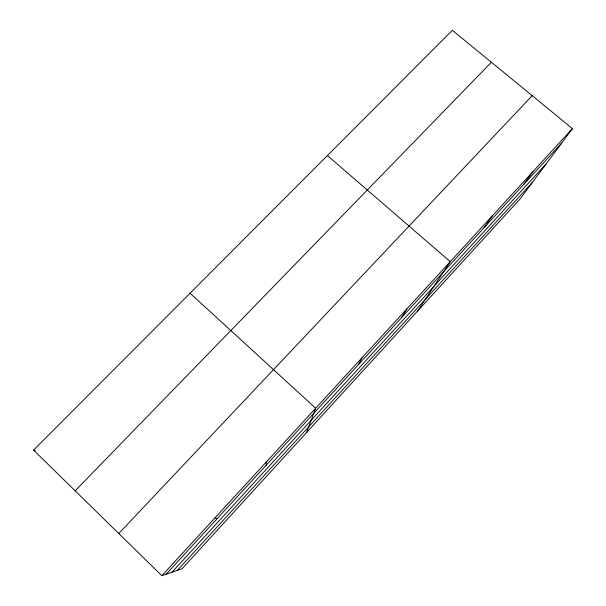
<?xml version="1.0" encoding="UTF-8"?>
<svg xmlns="http://www.w3.org/2000/svg" width="606" height="606" viewBox="0 0 606 606"><rect width="100%" height="100%" fill="white"/><g stroke="black" fill="none" stroke-linecap="round" stroke-linejoin="round"><path stroke-width="0.91" d="M306.606 432.495L315.643 408.247L190.072 293.236M358.381 364.668L362.002 357.76M401.604 317.552L406.846 308.931M417.655 310.999L450.243 261.671L327.407 155.56M484.08 227.651L492.261 215.918M523.455 184.732L532.969 171.581M572.428 128.616L520.213 198.783L182.148 568.67L161.87 575.7L33.572 450.114L452.364 30.3L572.428 128.616L161.87 575.7M177.46 570.299L532.538 182.217M166.142 574.223L561.664 143.077M172.051 572.17L546.567 163.378M118.776 533.515L532.197 95.672M75.159 490.822L491.383 62.251M33.572 450.114L35.254 450.758M214.978 517.865L217.054 518.721M266.208 462.083L266.231 465.12"/></g></svg>
